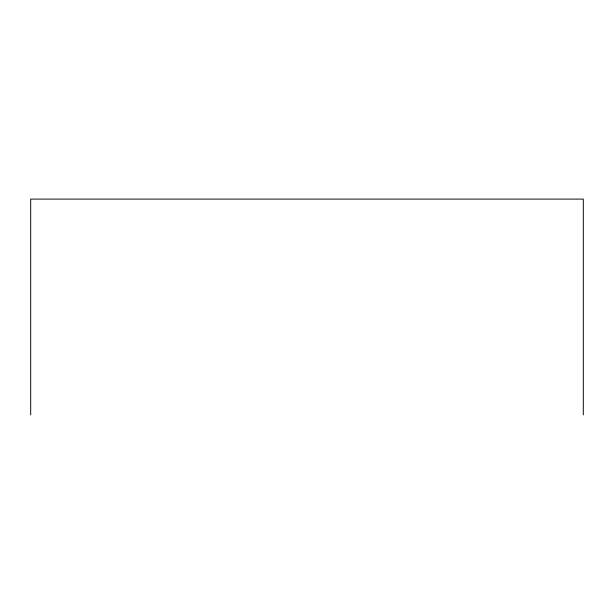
<?xml version="1.0" encoding="UTF-8"?>
<svg xmlns="http://www.w3.org/2000/svg" width="614" height="614" viewBox="0 0 614 614"><rect width="100%" height="100%" fill="white"/><g stroke="black" fill="none" stroke-linecap="round" stroke-linejoin="round"><path stroke-width="0.92" d="M583.3 414.903L583.3 199.097L30.7 199.097L30.7 414.903"/></g></svg>
